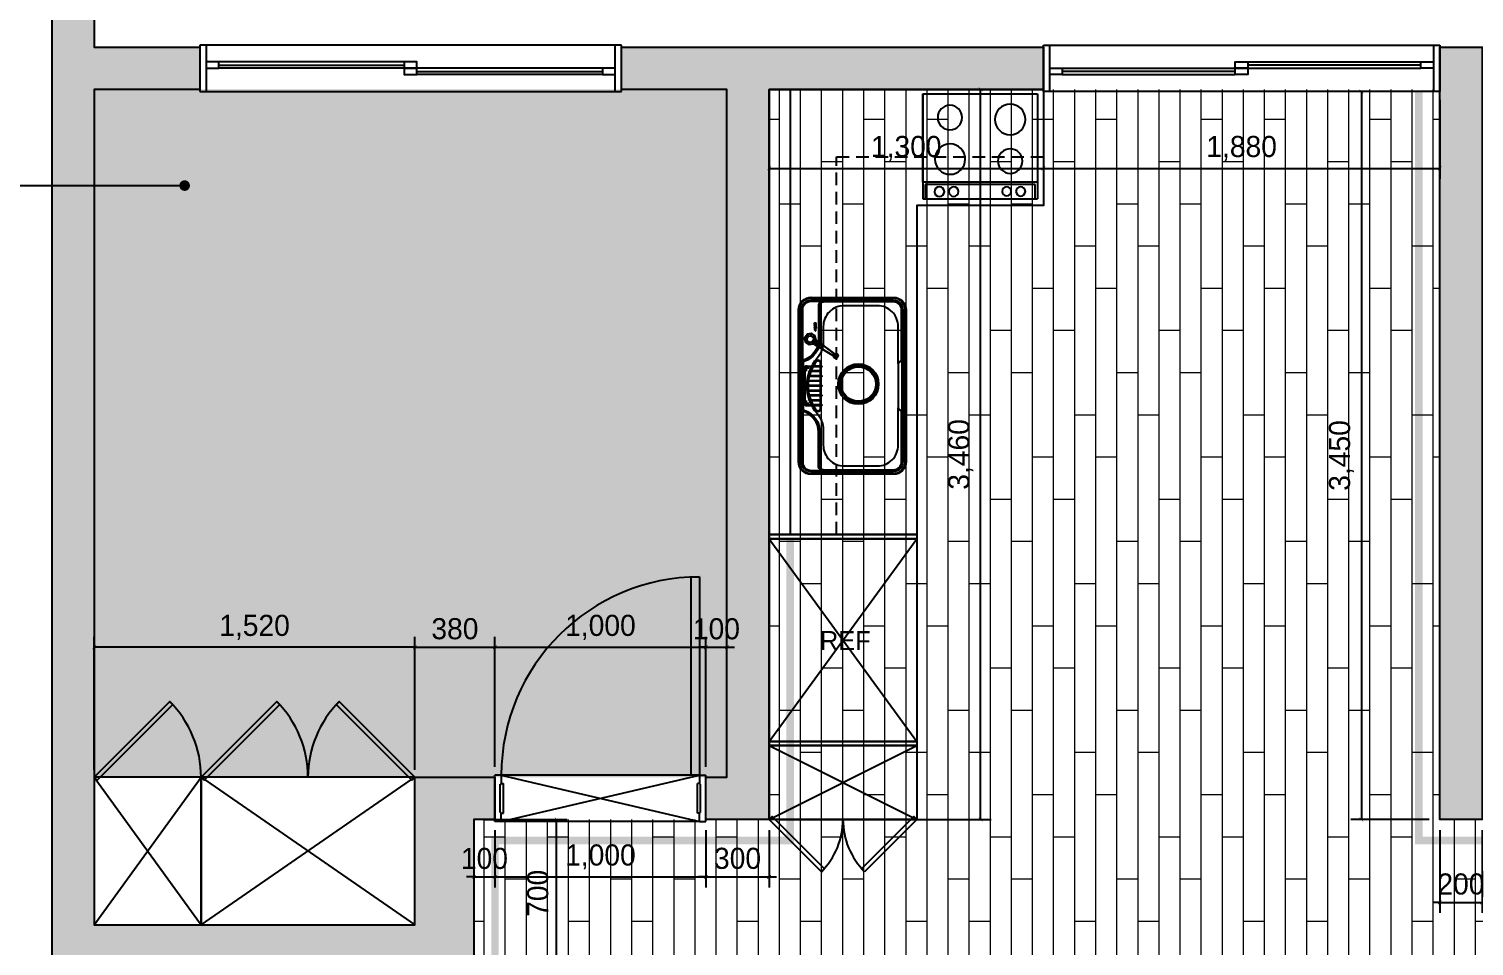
# Model space of a CAD drawing. Header units: millimetres. Extents: x 0 to 400063, y 963 to 238763.
# Drawn here: x 48783 to 55635, y 155863 to 160209 of the extents above; entities that cross this region are included whole.
import ezdxf

# ---------------------------------------------------------------- set-up
doc = ezdxf.new("R2010")
doc.units = ezdxf.units.MM
doc.header["$LTSCALE"] = 40
doc.header["$PDMODE"] = 34
doc.linetypes.add('HID', pattern=[2.3, 1.5, -0.8])
doc.layers.get('Defpoints').update_dxf_attribs({"color": 249})
doc.layers.add('.', color=7, linetype='Continuous', lineweight=13)
for name, color, linetype in [('07 dim wal', 5, 'Continuous'), ('2sec', 2, 'Continuous'), ('3TI-CE-LIGHT', 6, 'Continuous'), ('4LEA', 4, 'Continuous'), ('DOOR', 4, 'Continuous'), ('DOOR-FRAME', 4, 'Continuous'), ('I-Epat', 8, 'Continuous'), ('SOL253', 253, 'Continuous'), ('도면층4', 4, 'Continuous'), ('도면층5', 5, 'Continuous'), ('도면층8', 253, 'Continuous')]:
    doc.layers.add(name, color=color, linetype=linetype)
doc.styles.add('마감재', font='stylu.ttf')
doc.styles.add('휴먼엑스포', font='stylu.ttf')
doc.dimstyles.new('Copy of DIM-60', dxfattribs={"dimscale": 50, "dimtxt": 2, "dimasz": 0.7, "dimexe": 1, "dimexo": 1, "dimgap": 0.7, "dimtad": 1, "dimdec": 0, "dimzin": 1, "dimdsep": 46, "dimlunit": 6, "dimtxsty": '마감재', "dimblk": 'ARCHTICK', "dimcen": -0.09, "dimclrd": 256, "dimclre": 256, "dimclrt": 3, "dimadec": 0, "dimazin": 0, "dimtfac": 1, "dimtdec": 0, "dimtix": 1, "dimtmove": 2, "dimatfit": 0, "dimldrblk": 'ARCHTICK', "dimfxl": 0, "dimtolj": 1, "dimtzin": 0, "dimarcsym": 0})

# ---------------------------------------------------------------- blocks, each defined once
blk = doc.blocks.new('ki-ga-025-D-P')
for p, q in [((0, 610.9), (0, 0)), ((0, 610.9), (0, 610.9)), ((0, 610.9), (0, 610.9)), ((0, 610.9), (560, 610.9)), ((0, 610.9), (0, 610.9)), ((0, 610.9), (0, 610.9)), ((0, 610.9), (470.9, 610.9)), ((470.9, 610.9), (0, 610.9)), ((0, 610.9), (470.9, 610.9)), ((470.9, 0), (470.9, 610.9)), ((470.9, 610.9), (470.9, 610.9)), ((470.9, 610.9), (470.9, 610.9)), ((483.6, 12.7), (483.6, 598.2)), ((483.6, 598.2), (483.6, 598.2)), ((483.6, 598.2), (560, 598.2)), ((483.6, 598.2), (483.6, 598.2)), ((560, 610.9), (560, 0)), ((0, 0), (0, 0)), ((0, 0), (0, 0)), ((0, 0), (560, 0)), ((0, 0), (0, 0)), ((0, 0), (0, 0)), ((560, 12.7), (483.6, 12.7))]:
    blk.add_line(p, q)
for centre, radius in [((348.4, 465.2), 80.8), ((521.7, 521.8), 26.1), ((127.1, 465.9), 65.3), ((521.1, 445.6), 25.6), ((137.4, 145), 81.5), ((358.8, 145.1), 65.3), ((519.9, 164.3), 24.2), ((520.4, 89.3), 25)]:
    blk.add_circle(centre, radius)
blk = doc.blocks.new('_ARCHTICK')
at = {"color": 0, "linetype": 'ByBlock', "const_width": 0.075}
blk.add_lwpolyline([(-0.25, -0.25), (0.25, 0.25)], dxfattribs=at)
blk = doc.blocks.new('*D363')
at = {"layer": '07 dim wal', "lineweight": -2}
for p, q in [((49092.5, 156698.4), (49092.5, 157328.7)), ((50612.5, 156698.4), (50612.5, 157328.7)), ((50612.5, 157278.7), (49092.5, 157278.7))]:
    blk.add_line(p, q, dxfattribs=at)
at = {"layer": 'Defpoints', "color": 0}
for p in [(49092.5, 157278.7), (49092.5, 156648.4), (50612.5, 156648.4)]:
    blk.add_point(p, dxfattribs=at)
at = {"layer": '07 dim wal', "lineweight": -2, "xscale": 35, "yscale": 35, "zscale": 35, "rotation": 180}
blk.add_blockref('_ARCHTICK', (49092.5, 157278.7), dxfattribs=at)
at = {"layer": '07 dim wal', "lineweight": -2, "xscale": 35, "yscale": 35, "zscale": 35}
blk.add_blockref('_ARCHTICK', (50612.5, 157278.7), dxfattribs=at)
at = {"layer": '07 dim wal', "color": 3, "insert": (49852.5, 157373.1), "char_height": 100, "attachment_point": 5, "style": '마감재'}
blk.add_mtext('\\A1;1,520', dxfattribs=at)
blk = doc.blocks.new('*D364')
at = {"layer": '07 dim wal', "lineweight": -2}
for p, q in [((50612.5, 156712.5), (50612.5, 157328.7)), ((50992.5, 156712.5), (50992.5, 157328.7)), ((50612.5, 157278.7), (50992.5, 157278.7))]:
    blk.add_line(p, q, dxfattribs=at)
at = {"layer": 'Defpoints', "color": 0}
for p in [(50992.5, 157278.7), (50612.5, 156662.5), (50992.5, 156662.5)]:
    blk.add_point(p, dxfattribs=at)
at = {"layer": '07 dim wal', "lineweight": -2, "xscale": 35, "yscale": 35, "zscale": 35, "rotation": 180}
blk.add_blockref('_ARCHTICK', (50612.5, 157278.7), dxfattribs=at)
at = {"layer": '07 dim wal', "lineweight": -2, "xscale": 35, "yscale": 35, "zscale": 35}
blk.add_blockref('_ARCHTICK', (50992.5, 157278.7), dxfattribs=at)
at = {"layer": '07 dim wal', "color": 3, "insert": (50802.5, 157365.9), "char_height": 100, "attachment_point": 5, "style": '마감재'}
blk.add_mtext('\\A1;380', dxfattribs=at)
blk = doc.blocks.new('*D365')
at = {"layer": '07 dim wal', "lineweight": -2}
for p, q in [((50992.5, 156712.5), (50992.5, 157328.7)), ((51992.5, 156712.5), (51992.5, 157328.7)), ((50992.5, 157278.7), (51992.5, 157278.7))]:
    blk.add_line(p, q, dxfattribs=at)
at = {"layer": 'Defpoints', "color": 0}
for p in [(51992.5, 157278.7), (50992.5, 156662.5), (51992.5, 156662.5)]:
    blk.add_point(p, dxfattribs=at)
at = {"layer": '07 dim wal', "lineweight": -2, "xscale": 35, "yscale": 35, "zscale": 35, "rotation": 180}
blk.add_blockref('_ARCHTICK', (50992.5, 157278.7), dxfattribs=at)
at = {"layer": '07 dim wal', "lineweight": -2, "xscale": 35, "yscale": 35, "zscale": 35}
blk.add_blockref('_ARCHTICK', (51992.5, 157278.7), dxfattribs=at)
at = {"layer": '07 dim wal', "color": 3, "insert": (51492.5, 157373.1), "char_height": 100, "attachment_point": 5, "style": '마감재'}
blk.add_mtext('\\A1;1,000', dxfattribs=at)
blk = doc.blocks.new('*D366')
at = {"layer": '07 dim wal', "lineweight": -2}
for p, q in [((51992.5, 156712.5), (51992.5, 157328.7)), ((52092.5, 156712.5), (52092.5, 157328.7)), ((51992.5, 157278.7), (51957.5, 157278.7)), ((51992.5, 157278.7), (52092.5, 157278.7)), ((52092.5, 157278.7), (52127.5, 157278.7))]:
    blk.add_line(p, q, dxfattribs=at)
at = {"layer": 'Defpoints', "color": 0}
for p in [(52092.5, 157278.7), (51992.5, 156662.5), (52092.5, 156662.5)]:
    blk.add_point(p, dxfattribs=at)
at = {"layer": '07 dim wal', "lineweight": -2, "xscale": 35, "yscale": 35, "zscale": 35}
blk.add_blockref('_ARCHTICK', (51992.5, 157278.7), dxfattribs=at)
at = {"layer": '07 dim wal', "lineweight": -2, "xscale": 35, "yscale": 35, "zscale": 35, "rotation": 180}
blk.add_blockref('_ARCHTICK', (52092.5, 157278.7), dxfattribs=at)
at = {"layer": '07 dim wal', "color": 3, "insert": (52042.5, 157365.5), "char_height": 100, "attachment_point": 5, "style": '마감재'}
blk.add_mtext('\\A1;100', dxfattribs=at)
blk = doc.blocks.new('*D379')
at = {"layer": '07 dim wal', "lineweight": -2}
for p, q in [((50942.5, 156462.5), (51334.6, 156462.5)), ((51284.6, 155762.5), (51284.6, 156462.5)), ((50942.5, 155762.5), (51334.6, 155762.5))]:
    blk.add_line(p, q, dxfattribs=at)
at = {"layer": 'Defpoints', "color": 0}
for p in [(50892.5, 156462.5), (51284.6, 156462.5), (50892.5, 155762.5)]:
    blk.add_point(p, dxfattribs=at)
at = {"layer": '07 dim wal', "lineweight": -2, "xscale": 35, "yscale": 35, "zscale": 35}
for p, rotation in [((51284.6, 156462.5), 90), ((51284.6, 155762.5), 270)]:
    blk.add_blockref('_ARCHTICK', p, dxfattribs=dict(at, rotation=rotation))
at = {"layer": '07 dim wal', "color": 3, "insert": (51195.7, 156112.5), "char_height": 100, "attachment_point": 5, "rotation": 90, "style": '마감재'}
blk.add_mtext('\\A1;700', dxfattribs=at)
blk = doc.blocks.new('*D380')
at = {"layer": '07 dim wal', "lineweight": -2}
for p, q in [((50892.5, 156412.5), (50892.5, 156140.5)), ((50992.5, 156412.5), (50992.5, 156140.5)), ((50892.5, 156190.5), (50857.5, 156190.5)), ((50892.5, 156190.5), (50992.5, 156190.5)), ((50992.5, 156190.5), (51027.5, 156190.5))]:
    blk.add_line(p, q, dxfattribs=at)
at = {"layer": 'Defpoints', "color": 0}
for p in [(50892.5, 156462.5), (50992.5, 156462.5), (50992.5, 156190.5)]:
    blk.add_point(p, dxfattribs=at)
at = {"layer": '07 dim wal', "lineweight": -2, "xscale": 35, "yscale": 35, "zscale": 35}
blk.add_blockref('_ARCHTICK', (50892.5, 156190.5), dxfattribs=at)
at = {"layer": '07 dim wal', "lineweight": -2, "xscale": 35, "yscale": 35, "zscale": 35, "rotation": 180}
blk.add_blockref('_ARCHTICK', (50992.5, 156190.5), dxfattribs=at)
at = {"layer": '07 dim wal', "color": 3, "insert": (50942.5, 156277.3), "char_height": 100, "attachment_point": 5, "style": '마감재'}
blk.add_mtext('\\A1;100', dxfattribs=at)
blk = doc.blocks.new('*D381')
at = {"layer": '07 dim wal', "lineweight": -2}
for p, q in [((50992.5, 156412.5), (50992.5, 156140.5)), ((51992.5, 156412.5), (51992.5, 156140.5)), ((50992.5, 156190.5), (51992.5, 156190.5))]:
    blk.add_line(p, q, dxfattribs=at)
at = {"layer": 'Defpoints', "color": 0}
for p in [(50992.5, 156462.5), (51992.5, 156462.5), (51992.5, 156190.5)]:
    blk.add_point(p, dxfattribs=at)
at = {"layer": '07 dim wal', "lineweight": -2, "xscale": 35, "yscale": 35, "zscale": 35, "rotation": 180}
blk.add_blockref('_ARCHTICK', (50992.5, 156190.5), dxfattribs=at)
at = {"layer": '07 dim wal', "lineweight": -2, "xscale": 35, "yscale": 35, "zscale": 35}
blk.add_blockref('_ARCHTICK', (51992.5, 156190.5), dxfattribs=at)
at = {"layer": '07 dim wal', "color": 3, "insert": (51492.5, 156284.9), "char_height": 100, "attachment_point": 5, "style": '마감재'}
blk.add_mtext('\\A1;1,000', dxfattribs=at)
blk = doc.blocks.new('*D382')
at = {"layer": '07 dim wal', "lineweight": -2}
for p, q in [((51992.5, 156412.5), (51992.5, 156140.5)), ((52292.5, 156412.5), (52292.5, 156140.5)), ((51992.5, 156190.5), (51957.5, 156190.5)), ((51992.5, 156190.5), (52292.5, 156190.5)), ((52292.5, 156190.5), (52327.5, 156190.5))]:
    blk.add_line(p, q, dxfattribs=at)
at = {"layer": 'Defpoints', "color": 0}
for p in [(51992.5, 156462.5), (52292.5, 156462.5), (52292.5, 156190.5)]:
    blk.add_point(p, dxfattribs=at)
at = {"layer": '07 dim wal', "lineweight": -2, "xscale": 35, "yscale": 35, "zscale": 35}
blk.add_blockref('_ARCHTICK', (51992.5, 156190.5), dxfattribs=at)
at = {"layer": '07 dim wal', "lineweight": -2, "xscale": 35, "yscale": 35, "zscale": 35, "rotation": 180}
blk.add_blockref('_ARCHTICK', (52292.5, 156190.5), dxfattribs=at)
at = {"layer": '07 dim wal', "color": 3, "insert": (52142.5, 156277.7), "char_height": 100, "attachment_point": 5, "style": '마감재'}
blk.add_mtext('\\A1;300', dxfattribs=at)
blk = doc.blocks.new('*D383')
at = {"layer": '07 dim wal', "lineweight": -2}
for p, q in [((52342.5, 159922.5), (53345.2, 159922.5)), ((53295.2, 156462.5), (53295.2, 159922.5)), ((52342.5, 156462.5), (53345.2, 156462.5))]:
    blk.add_line(p, q, dxfattribs=at)
at = {"layer": 'Defpoints', "color": 0}
for p in [(52292.5, 159922.5), (53295.2, 159922.5), (52292.5, 156462.5)]:
    blk.add_point(p, dxfattribs=at)
at = {"layer": '07 dim wal', "lineweight": -2, "xscale": 35, "yscale": 35, "zscale": 35}
for p, rotation in [((53295.2, 159922.5), 90), ((53295.2, 156462.5), 270)]:
    blk.add_blockref('_ARCHTICK', p, dxfattribs=dict(at, rotation=rotation))
at = {"layer": '07 dim wal', "color": 3, "insert": (53200.8, 158192.5), "char_height": 100, "attachment_point": 5, "rotation": 90, "style": '마감재'}
blk.add_mtext('\\A1;3,460', dxfattribs=at)
blk = doc.blocks.new('*D384')
at = {"layer": '07 dim wal', "lineweight": -2}
for p, q in [((52292.5, 159872.5), (52292.5, 159498.1)), ((53592.5, 159872.5), (53592.5, 159498.1)), ((52292.5, 159548.1), (53592.5, 159548.1))]:
    blk.add_line(p, q, dxfattribs=at)
at = {"layer": 'Defpoints', "color": 0}
for p in [(52292.5, 159922.5), (53592.5, 159922.5), (53592.5, 159548.1)]:
    blk.add_point(p, dxfattribs=at)
at = {"layer": '07 dim wal', "lineweight": -2, "xscale": 35, "yscale": 35, "zscale": 35, "rotation": 180}
blk.add_blockref('_ARCHTICK', (52292.5, 159548.1), dxfattribs=at)
at = {"layer": '07 dim wal', "lineweight": -2, "xscale": 35, "yscale": 35, "zscale": 35}
blk.add_blockref('_ARCHTICK', (53592.5, 159548.1), dxfattribs=at)
at = {"layer": '07 dim wal', "color": 3, "insert": (52942.5, 159642.5), "char_height": 100, "attachment_point": 5, "style": '마감재'}
blk.add_mtext('\\A1;1,300', dxfattribs=at)
blk = doc.blocks.new('*D385')
at = {"layer": '07 dim wal', "lineweight": -2}
for p, q in [((53592.5, 159872.5), (53592.5, 159498.1)), ((55472.5, 159872.5), (55472.5, 159498.1)), ((53592.5, 159548.1), (55472.5, 159548.1))]:
    blk.add_line(p, q, dxfattribs=at)
at = {"layer": 'Defpoints', "color": 0}
for p in [(53592.5, 159922.5), (55472.5, 159922.5), (55472.5, 159548.1)]:
    blk.add_point(p, dxfattribs=at)
at = {"layer": '07 dim wal', "lineweight": -2, "xscale": 35, "yscale": 35, "zscale": 35, "rotation": 180}
blk.add_blockref('_ARCHTICK', (53592.5, 159548.1), dxfattribs=at)
at = {"layer": '07 dim wal', "lineweight": -2, "xscale": 35, "yscale": 35, "zscale": 35}
blk.add_blockref('_ARCHTICK', (55472.5, 159548.1), dxfattribs=at)
at = {"layer": '07 dim wal', "color": 3, "insert": (54532.5, 159642.5), "char_height": 100, "attachment_point": 5, "style": '마감재'}
blk.add_mtext('\\A1;1,880', dxfattribs=at)
blk = doc.blocks.new('*D386')
at = {"layer": '07 dim wal', "lineweight": -2}
for p, q in [((55422.5, 159912.5), (55050.5, 159912.5)), ((55100.5, 159912.5), (55100.5, 156462.5)), ((55422.5, 156462.5), (55050.5, 156462.5))]:
    blk.add_line(p, q, dxfattribs=at)
at = {"layer": 'Defpoints', "color": 0}
for p in [(55472.5, 159912.5), (55100.5, 156462.5), (55472.5, 156462.5)]:
    blk.add_point(p, dxfattribs=at)
at = {"layer": '07 dim wal', "lineweight": -2, "xscale": 35, "yscale": 35, "zscale": 35}
for p, rotation in [((55100.5, 159912.5), 90), ((55100.5, 156462.5), 270)]:
    blk.add_blockref('_ARCHTICK', p, dxfattribs=dict(at, rotation=rotation))
at = {"layer": '07 dim wal', "color": 3, "insert": (55006.1, 158187.5), "char_height": 100, "attachment_point": 5, "rotation": 90, "style": '마감재'}
blk.add_mtext('\\A1;3,450', dxfattribs=at)
blk = doc.blocks.new('*D387')
at = {"layer": '07 dim wal', "lineweight": -2}
for p, q in [((55472.5, 156412.5), (55472.5, 156019.4)), ((55672.5, 156412.5), (55672.5, 156019.4)), ((55472.5, 156069.4), (55437.5, 156069.4)), ((55472.5, 156069.4), (55672.5, 156069.4)), ((55672.5, 156069.4), (55707.5, 156069.4))]:
    blk.add_line(p, q, dxfattribs=at)
at = {"layer": 'Defpoints', "color": 0}
for p in [(55472.5, 156462.5), (55672.5, 156462.5), (55672.5, 156069.4)]:
    blk.add_point(p, dxfattribs=at)
at = {"layer": '07 dim wal', "lineweight": -2, "xscale": 35, "yscale": 35, "zscale": 35}
blk.add_blockref('_ARCHTICK', (55472.5, 156069.4), dxfattribs=at)
at = {"layer": '07 dim wal', "lineweight": -2, "xscale": 35, "yscale": 35, "zscale": 35, "rotation": 180}
blk.add_blockref('_ARCHTICK', (55672.5, 156069.4), dxfattribs=at)
at = {"layer": '07 dim wal', "color": 3, "insert": (55572.5, 156156.1), "char_height": 100, "attachment_point": 5, "style": '마감재'}
blk.add_mtext('\\A1;200', dxfattribs=at)

msp = doc.modelspace()

# ---------------------------------------------------------------- hatches: boundary and pattern name
at = {"layer": '.'}
h = msp.add_hatch(color=251, dxfattribs=at)
h.dxf.hatch_style = 1
h.paths.add_polyline_path([(49092.5, 159922.5), (49592.5, 159922.5), (49592.5, 160122.5), (49092.5, 160122.5), (49092.5, 161322.5), (59252.5, 161322.5), (59252.5, 160122.5), (58352.5, 160122.5), (58352.5, 159922.5), (59252.5, 159922.5), (59252.5, 156662.5), (58412.5, 156662.5), (58412.5, 156462.5), (59107.5, 156462.5), (59107.5, 155017.5), (57622.5, 155017.5), (57622.5, 156662.5), (56672.5, 156662.5), (56672.5, 156462.5), (57422.5, 156462.5), (57422.5, 154752.5), (57212.5, 154752.5), (57212.5, 154552.5), (59192.5, 154552.5), (59192.5, 151752.5), (59192.5, 151552.5), (59192.5, 150572.5), (56212.5, 150572.5), (56212.5, 151552.5), (56212.5, 151752.5), (56212.5, 154752.5), (56012.5, 154752.5), (56012.5, 151692.5), (55612.5, 151692.5), (55612.5, 151492.5), (56012.5, 151492.5), (56012.5, 150572.5), (49892.5, 150572.5), (49892.5, 151492.5), (52502.5, 151492.5), (52502.5, 154752.5), (52302.5, 154752.5), (52302.5, 151692.5), (49892.5, 151692.5), (49892.5, 152602.5), (49692.5, 152602.5), (49692.5, 151492.5), (49692.5, 150372.5), (56212.5, 150372.5), (59452.5, 150372.5), (59452.5, 151552.5), (59452.5, 161522.5), (48892.5, 161522.5), (48892.5, 153602.5), (50892.5, 153602.5), (50892.5, 154952.5), (50692.5, 154952.5), (50692.5, 153802.5), (49832.5, 153802.5), (49832.5, 154292.5), (49172.5, 154292.5), (49172.5, 155762.5), (50892.5, 155762.5), (50892.5, 156462.5), (50992.5, 156462.5), (50992.5, 156662.5), (50612.5, 156662.5), (50612.5, 155962.5), (49092.5, 155962.5)])
h.paths.add_polyline_path([(49172.5, 154092.5), (49632.5, 154092.5), (49632.5, 153802.5), (49172.5, 153802.5)], flags=16)
h.paths.add_polyline_path([(52292.5, 159922.5), (53592.5, 159922.5), (53592.5, 160122.5), (51592.5, 160122.5), (51592.5, 159922.5), (52092.5, 159922.5), (52092.5, 156662.5), (51992.5, 156662.5), (51992.5, 156462.5), (52292.5, 156462.5)], flags=17)
h.paths.add_polyline_path([(55672.5, 159922.5), (55672.5, 160122.5), (55472.5, 160122.5), (55472.5, 159922.5), (55472.5, 156462.5), (55672.5, 156462.5)], flags=17)
h = msp.add_hatch(dxfattribs=at)
h.set_pattern_fill('WOOD_2', color=251, scale=100, angle=90, pattern_type=2)
h.set_pattern_definition([(198.4349, (-37138.848, 14605.064), (-200.0000435, -99.9998403), [37.9473, -278.2804]), (229.3987, (-37174.848, 14593.064), (-500.0000421, -599.9999018), [18.4391, -903.5154]), (226.8476, (-37186.848, 14679.0643), (-1400.00028339, -1499.99975375), [43.8634, -2149.3078]), (199.9831, (-37216.848, 14647.064), (-800.0000659, -299.9999454), [23.4094, -1147.0606]), (180, (-37138.85, 14639.06), (-100, -100), [20, -80]), (208.4429, (-37158.848, 14639.0643), (1300.00037659, 699.99938389), [54.5894, -2674.8794]), (174.2894, (-37206.848, 14613.064), (899.99994235, -100.00013147), [20.0998, -984.8878]), (219.8056, (-37226.848, 14615.064), (499.9998061, 400.0002433), [15.6205, -765.4045])])
h.paths.add_polyline_path([(52092.5, 159922.5), (49092.5, 159922.5), (49092.5, 156662.5), (50612.5, 156662.5), (52092.5, 156662.5)])
h.paths.add_polyline_path([(59252.5, 159922.5), (55672.5, 159922.5), (55672.5, 156662.5), (59252.5, 156662.5)])
h.paths.add_polyline_path([(59192.5, 154552.5), (56212.5, 154552.5), (56212.5, 151692.5), (59192.5, 151692.5)])
h.paths.add_polyline_path([(59192.5, 151492.5), (56212.5, 151492.5), (56212.5, 150572.5), (59192.5, 150572.5)])
h = msp.add_hatch(dxfattribs=at)
h.set_pattern_fill('WOODS_BOARD_WIDE', color=251, scale=50, angle=90, pattern_type=2)
h.set_pattern_definition([(90, (-37158.85, 14579.06), (-100, 6e-15), []), (180, (-37158.85, 14579.06), (-200, -200), [100, -700]), (180, (-37258.85, 14979.06), (-200, -200), [100, -700])])
h.paths.add_polyline_path([(57422.5, 156462.5), (55472.5, 156462.5), (55472.5, 159922.5), (52292.5, 159922.5), (52292.5, 156462.5), (50892.5, 156462.5), (50892.5, 154752.5), (52502.5, 154752.5), (52502.5, 151692.5), (56012.5, 151692.5), (56012.5, 154752.5), (57422.5, 154752.5)])

# ---------------------------------------------------------------- linework, layer by layer
at = {"layer": '2sec'}
msp.add_lwpolyline([(59252.5, 161322.5), (49092.5, 161322.5), (49092.5, 160122.5), (49592.5, 160122.5), (49592.5, 159922.5), (49092.5, 159922.5), (49092.5, 155962.5), (50612.5, 155962.5), (50612.5, 156662.5), (50992.5, 156662.5), (50992.5, 156462.5), (50892.5, 156462.5), (50892.5, 155762.5), (49172.5, 155762.5), (49172.5, 154292.5), (49832.5, 154292.5), (49832.5, 153802.5), (50692.5, 153802.5), (50692.5, 154952.5), (50892.5, 154952.5), (50892.5, 153602.5), (48892.5, 153602.5), (48892.5, 161522.5), (59452.5, 161522.5)], dxfattribs=at)
for points in [[(53592.5, 159922.5), (52292.5, 159922.5), (52292.5, 156462.5), (51992.5, 156462.5), (51992.5, 156662.5), (52092.5, 156662.5), (52092.5, 159922.5), (51592.5, 159922.5), (51592.5, 160122.5), (53592.5, 160122.5)], [(55672.5, 159922.5), (55672.5, 156462.5), (55472.5, 156462.5), (55472.5, 159922.5), (55472.5, 160122.5), (55672.5, 160122.5)]]:
    msp.add_lwpolyline(points, close=True, dxfattribs=at)
at = {"layer": '2sec', "color": 251, "linetype": 'HID'}
msp.add_lwpolyline([(52612.5, 157812.5), (52612.5, 159602.5), (53592.5, 159602.5)], dxfattribs=at)
at = {"layer": '3TI-CE-LIGHT'}
msp.add_line((52392.5, 159922.5), (52392.5, 157812.5), dxfattribs=at)
for points in [[(53592.5, 159922.5), (53592.5, 159372.5), (52992.5, 159372.5), (52992.5, 157812.5), (52292.5, 157812.5), (52292.5, 159922.5)], [(52992.5, 157792.5), (52292.5, 157792.5), (52292.5, 157812.5), (52992.5, 157812.5)], [(52292.5, 157792.5), (52992.5, 157792.5), (52992.5, 156832.5), (52292.5, 156832.5)], [(49092.5, 156662.5), (49106.7, 156648.4), (49464.9, 157006.6), (49450.8, 157020.8)], [(49599.2, 156662.5), (49613.3, 156648.4), (49971.6, 157006.6), (49957.5, 157020.8)], [(50612.5, 156662.5), (50598.4, 156648.4), (50240.1, 157006.6), (50254.3, 157020.8)], [(52992.5, 156812.5), (52292.5, 156812.5), (52292.5, 156832.5), (52992.5, 156832.5)], [(52992.5, 156462.5), (52292.5, 156462.5), (52292.5, 156812.5), (52992.5, 156812.5)], [(49092.5, 155962.5), (49599.2, 155962.5), (49599.2, 156662.5), (49092.5, 156662.5)], [(49599.2, 155962.5), (50612.5, 155962.5), (50612.5, 156662.5), (49599.2, 156662.5)], [(52540, 156215), (52554.2, 156229.2), (52306.7, 156476.6), (52292.5, 156462.5)], [(52745, 156215), (52730.9, 156229.2), (52978.4, 156476.6), (52992.5, 156462.5)]]:
    msp.add_lwpolyline(points, close=True, dxfattribs=at)
at = {"layer": '3TI-CE-LIGHT', "color": 1, "linetype": 'HID', "const_width": 36}
for points in [[(55612.5, 151792.5), (55912.5, 151792.5), (55912.5, 154852.5), (57322.5, 154852.5), (57322.5, 156362.5), (55372.5, 156362.5), (55372.5, 159912.5)], [(52392.5, 157792.5), (52392.5, 156362.5), (50992.5, 156362.5), (50992.5, 154852.5), (52602.5, 154852.5), (52602.5, 151702.5)]]:
    msp.add_lwpolyline(points, dxfattribs=at)
msp.add_lwpolyline([(49192.5, 159822.5), (51992.5, 159822.5), (51992.5, 156762.5), (49192.5, 156762.5)], close=True, dxfattribs=at)
at = {"layer": '4LEA', "color": 1}
for p, q in [((51022.5, 156452.5), (51962.5, 156672.5)), ((51022.5, 156672.5), (51962.5, 156452.5))]:
    msp.add_line(p, q, dxfattribs=at)
at = {"layer": '4LEA', "color": 0}
for p, q in [((51962.5, 156672.5), (51022.5, 156672.5)), ((51962.5, 156452.5), (51022.5, 156452.5))]:
    msp.add_line(p, q, dxfattribs=at)
at = {"layer": 'DOOR', "color": 5}
msp.add_arc((51962.5, 156672.5), 940, 90, 180, dxfattribs=at)
at = {"layer": 'DOOR-FRAME', "linetype": 'Continuous'}
for p, q in [((51022.5, 156672.5), (50992.5, 156672.5)), ((50992.5, 156452.5), (50992.5, 156672.5)), ((51022.5, 156672.5), (51022.5, 156629.5)), ((51962.5, 156672.5), (51992.5, 156672.5)), ((51962.5, 156672.5), (51962.5, 156629.5)), ((51992.5, 156452.5), (51992.5, 156672.5)), ((51017.5, 156629.5), (51022.5, 156629.5)), ((51017.5, 156495.5), (51017.5, 156629.5)), ((51022.5, 156632.5), (51032.5, 156632.5)), ((51032.5, 156492.5), (51032.5, 156632.5)), ((51952.5, 156492.5), (51952.5, 156632.5)), ((51962.5, 156632.5), (51952.5, 156632.5)), ((51967.5, 156629.5), (51962.5, 156629.5)), ((51967.5, 156495.5), (51967.5, 156629.5)), ((51022.5, 156452.5), (50992.5, 156452.5)), ((51017.5, 156495.5), (51022.5, 156495.5)), ((51022.5, 156452.5), (51022.5, 156495.5)), ((51022.5, 156492.5), (51032.5, 156492.5)), ((51962.5, 156492.5), (51952.5, 156492.5)), ((51967.5, 156495.5), (51962.5, 156495.5)), ((51962.5, 156452.5), (51962.5, 156495.5)), ((51962.5, 156452.5), (51992.5, 156452.5))]:
    msp.add_line(p, q, dxfattribs=at)
msp.add_lwpolyline([(51962.5, 157612.5), (51962.5, 156672.5), (51922.5, 156672.5), (51922.5, 157612.5)], close=True, dxfattribs=at)
at = {"layer": 'I-Epat', "color": 1, "linetype": 'ByBlock', "ltscale": 2}
for centre, radius, start, end in [((49092.5, 156662.5), 506.7, 360, 45), ((49599.2, 156662.5), 506.7, 0, 45), ((50612.5, 156662.5), 506.7, 135, 180), ((52292.5, 156462.5), 350, 315, 0), ((52992.5, 156462.5), 350, 180, 225)]:
    msp.add_arc(centre, radius, start, end, dxfattribs=at)
at = {"layer": 'SOL253'}
msp.add_line((46792.1, 159466.5), (49521, 159466.5), dxfattribs=at)
at = {"layer": 'SOL253', "const_width": 25}
msp.add_lwpolyline([(49521, 159454, -1), (49521, 159479, -1)], format="xyb", close=True, dxfattribs=at)
at = {"layer": '도면층4'}
for p, q in [((51592.5, 160132.5), (49592.5, 160132.5)), ((49592.5, 160132.5), (49592.5, 159912.5)), ((49622.5, 160132.5), (49622.5, 159912.5)), ((51562.5, 159912.5), (51562.5, 160132.5)), ((51592.5, 159912.5), (51592.5, 160132.5)), ((53592.5, 159912.5), (53592.5, 160132.5)), ((53592.5, 160132.5), (55472.5, 160132.5)), ((53622.5, 159912.5), (53622.5, 160132.5)), ((55442.5, 160132.5), (55442.5, 159912.5)), ((55472.5, 160132.5), (55472.5, 159912.5)), ((49682.5, 160037.5), (50562.5, 160037.5)), ((50622.5, 160007.5), (51502.5, 160007.5)), ((54502.5, 160007.5), (53682.5, 160007.5)), ((55382.5, 160037.5), (54562.5, 160037.5)), ((49592.5, 159912.5), (51592.5, 159912.5)), ((55472.5, 159912.5), (53592.5, 159912.5))]:
    msp.add_line(p, q, dxfattribs=at)
for points in [[(49622.5, 160052.5), (49622.5, 160022.5), (49682.5, 160022.5), (49682.5, 160052.5)], [(50562.5, 160052.5), (50562.5, 160022.5), (50622.5, 160022.5), (50622.5, 160052.5)], [(50562.5, 160022.5), (50562.5, 159992.5), (50622.5, 159992.5), (50622.5, 160022.5)], [(51502.5, 160022.5), (51502.5, 159992.5), (51562.5, 159992.5), (51562.5, 160022.5)], [(53682.5, 160022.5), (53682.5, 159992.5), (53622.5, 159992.5), (53622.5, 160022.5)], [(54562.5, 160052.5), (54562.5, 160022.5), (54502.5, 160022.5), (54502.5, 160052.5)], [(54562.5, 160022.5), (54562.5, 159992.5), (54502.5, 159992.5), (54502.5, 160022.5)], [(55442.5, 160052.5), (55442.5, 160022.5), (55382.5, 160022.5), (55382.5, 160052.5)]]:
    msp.add_lwpolyline(points, close=True, dxfattribs=at)
at = {"layer": '도면층5'}
for p, q in [((50562.5, 160052.5), (49682.5, 160052.5)), ((50562.5, 160022.5), (49682.5, 160022.5)), ((51502.5, 160022.5), (50622.5, 160022.5)), ((53682.5, 160022.5), (54502.5, 160022.5)), ((54562.5, 160052.5), (55382.5, 160052.5)), ((54562.5, 160022.5), (55382.5, 160022.5)), ((51502.5, 159992.5), (50622.5, 159992.5)), ((53682.5, 159992.5), (54502.5, 159992.5))]:
    msp.add_line(p, q, dxfattribs=at)
at = {"layer": '도면층8'}
for p, q in [((52503.1, 158736.2, 10), (52536.5, 158714.1, 30)), ((52923.3, 158640), (52923.4, 158640)), ((52481.6, 158601.5), (52453.6, 158601.5)), ((52467.6, 158615.5), (52467.6, 158587.5)), ((52480, 158565), (52478, 158565)), ((52479.3, 158562), (52478, 158562)), ((52536.1, 158562), (52482.4, 158562)), ((52536.1, 158565), (52483.1, 158565)), ((52536.1, 158585), (52489.5, 158585)), ((52536.1, 158588), (52490.6, 158588)), ((52536.1, 158607.5), (52499.7, 158607.5)), ((52536.1, 158611.5), (52501.9, 158611.5)), ((52541.1, 158611.5), (52539.1, 158611.5)), ((52541.1, 158607.5), (52539.1, 158607.5)), ((52540.6, 158565), (52539.1, 158565)), ((52540.6, 158562), (52539.1, 158562)), ((52474.1, 158519), (52472.5, 158519)), ((52474.1, 158516), (52472.5, 158516)), ((52536.1, 158519), (52477.1, 158519)), ((52536.1, 158516), (52477.1, 158516)), ((52536.1, 158539), (52478.3, 158539)), ((52536.1, 158496), (52478.3, 158496)), ((52536.1, 158542), (52478.7, 158542)), ((52536.1, 158493), (52478.7, 158493)), ((52540.6, 158519), (52539.1, 158519)), ((52540.6, 158516), (52539.1, 158516)), ((52481.6, 158433.5), (52453.6, 158433.5)), ((52467.6, 158447.5), (52467.6, 158419.5)), ((52479.3, 158473), (52478.1, 158473)), ((52480, 158470), (52478.1, 158470)), ((52536.1, 158473), (52482.4, 158473)), ((52536.1, 158470), (52483.1, 158470)), ((52536.1, 158450), (52489.5, 158450)), ((52536.1, 158447), (52490.6, 158447)), ((52536.1, 158427.5), (52499.7, 158427.5)), ((52540.6, 158473), (52539.1, 158473)), ((52540.6, 158470), (52539.1, 158470)), ((52541.1, 158427.5), (52539.1, 158427.5)), ((52536.1, 158423.5), (52501.9, 158423.5)), ((52541.1, 158423.5), (52539.1, 158423.5)), ((52292.5, 156832.5), (52992.5, 157792.5)), ((52292.5, 157792.5), (52992.5, 156832.5)), ((52292.5, 156462.5), (52992.5, 156812.5)), ((52292.5, 156812.5), (52992.5, 156462.5)), ((49092.5, 155962.5), (49599.2, 156662.5)), ((49092.5, 156662.5), (49599.2, 155962.5)), ((49599.2, 155962.5), (50612.5, 156662.5)), ((49599.2, 156662.5), (50612.5, 155962.5))]:
    msp.add_line(p, q, dxfattribs=at)
for points in [[(52882.4, 158936.7, -0.414214), (52941.6, 158877.6), (52941.6, 158157.4, -0.414214), (52882.4, 158098.3), (52490.8, 158098.3, -0.414214), (52431.6, 158157.4), (52431.6, 158877.6, -0.421557), (52492.3, 158936.7, 0.006252), (52490.8, 158936.7)], [(52435.6, 158877.6), (52435.6, 158157.4, 0.414214), (52490.8, 158102.2), (52882.4, 158102.2, 0.414214), (52937.7, 158157.4), (52937.7, 158877.6, 0.414214), (52882.4, 158932.8), (52490.8, 158932.8, 0.414214)], [(52882.4, 158922.9), (52490.8, 158922.9, 0.414214), (52445.4, 158877.6), (52445.4, 158157.4, 0.414214), (52490.8, 158112.1), (52882.4, 158112.1, 0.414214), (52927.8, 158157.4), (52927.8, 158877.6, 0.414214)], [(52452.3, 158888.4), (52452.3, 158890, -0.325066), (52490.8, 158918), (52546, 158918, 0.414214), (52526.3, 158898.3), (52526.3, 158736.5, -0.328298), (52454.9, 158639.5, -0.505687), (52452.3, 158641.4)], [(52507.5, 158808.6), (52509.8, 158808.6), (52509.8, 158809.7, -7.466061), (52511.6, 158809.7), (52511.6, 158808.6), (52514.5, 158808.6), (52514.5, 158806.8), (52507.5, 158806.8)], [(52510, 158799.7), (52510, 158796), (52511.7, 158796), (52511.7, 158794.2), (52507.5, 158794.2), (52507.5, 158796), (52508.4, 158796), (52508.4, 158797.8), (52511.7, 158797.8), (52511.7, 158800.1, 0.414214), (52509.6, 158802.2), (52507.5, 158802.2), (52507.5, 158800.4), (52509.4, 158800.4, -0.414214)], [(52509.1, 158785, -0.210901), (52509.3, 158785.5), (52511.7, 158787.6), (52511.7, 158790), (52508.3, 158787, 0.214044), (52507.5, 158785.2), (52507.5, 158783.6, 0.214044), (52508.3, 158781.9), (52511.7, 158778.8), (52511.7, 158781.2), (52509.3, 158783.4, -0.210901), (52509.1, 158783.8)], [(52512.4, 158792.6), (52512.4, 158801.8), (52514, 158801.8), (52514, 158793.3), (52515.4, 158793.3), (52515.4, 158791.4), (52513.6, 158791.4, -0.414214)], [(52539.1, 158411.4), (52539.1, 158623.6, 0.72311), (52512, 158632.5, 0.329903), (52512, 158402.5, 0.72311)], [(52536.1, 158623.6, 0.72311), (52514.4, 158630.7, 0.329903), (52514.4, 158404.3, 0.72311), (52536.1, 158411.4)], [(52907.8, 158406.7), (52921, 158398.4, -0.223829), (52923.3, 158394.9), (52923.4, 158394.9), (52923.3, 158640, -0.216191), (52921, 158636.6), (52907.8, 158628.3, 0.258593), (52904.1, 158621.6), (52904.1, 158517.5), (52904.1, 158413.4, 0.258593)], [(52495.1, 158427.5, -1), (52495.1, 158423.5), (52468.1, 158423.5, -0.414214), (52458.1, 158433.5), (52458.1, 158601.5, -0.414214), (52468.1, 158611.5), (52495.1, 158611.5, -1), (52495.1, 158607.5), (52468.1, 158607.5, 0.414214), (52462.1, 158601.5), (52462.1, 158433.5, 0.414214), (52468.1, 158427.5)], [(52454.9, 158395.5, 0.505687), (52452.3, 158393.6), (52452.3, 158145, 0.325066), (52490.9, 158117), (52546, 158117, -0.414214), (52526.3, 158136.7), (52526.3, 158298.5, 0.328298)]]:
    msp.add_lwpolyline(points, format="xyb", close=True, dxfattribs=at)
for points in [[(52904.1, 158624.8, -0.025833), (52904.3, 158625.9, -0.192356), (52906.5, 158628.8), (52918.3, 158636.2, 0.216191), (52919.9, 158638.6), (52919.9, 158877.6, 0.414214), (52882.4, 158915), (52552.9, 158915, 0.414214), (52533.2, 158895.3)], [(52533.2, 158895.3), (52533.2, 158736.5, -0.326276), (52457.7, 158633.1, 0.326276), (52454.3, 158628.4), (52454.3, 158406.6), (52454.3, 158628.4)], [(52904.1, 158621.6), (52904.1, 158798.6, 0.414214), (52805.5, 158897.3), (52647.6, 158897.3, 0.414214), (52549, 158798.6), (52549, 158725.5, -0.183289), (52519.7, 158648.3, 0.379322), (52519.7, 158386.7, -0.183289), (52549, 158309.5), (52549, 158236.4, 0.414214), (52647.6, 158137.7), (52805.5, 158137.7, 0.414214), (52904.1, 158236.4), (52904.1, 158413.4)], [(52454.3, 158406.6, 0.326276), (52457.7, 158401.9, -0.326276), (52533.2, 158298.5), (52533.2, 158139.7, 0.414214), (52552.9, 158120), (52882.4, 158120, 0.414214), (52919.9, 158157.4), (52919.9, 158396.4, 0.216191), (52918.3, 158398.8), (52906.5, 158406.2, -0.192356), (52904.3, 158409.1)]]:
    msp.add_lwpolyline(points, format="xyb", dxfattribs=at)
for points in [[(52514.5, 158803.9), (52507.5, 158803.9), (52507.5, 158805.7), (52514.5, 158805.7)], [(52511.7, 158793.3), (52507.5, 158793.3), (52507.5, 158791.4), (52511.7, 158791.4)], [(52514.2, 158778.8), (52514.2, 158790.1), (52512.6, 158790.1), (52512.6, 158778.8)], [(52472.1, 158761.7), (52492.4, 158765.9), (52509.6, 158754.4), (52513.8, 158734.1), (52502.3, 158716.9), (52482, 158712.7), (52464.8, 158724.2), (52460.6, 158744.5)], [(52478.1, 158752.8), (52490.3, 158755.2), (52500.7, 158748.4), (52503.1, 158736.2), (52496.3, 158725.8), (52484.1, 158723.4), (52473.8, 158730.2), (52471.3, 158742.4)], [(52478.1, 158752.8), (52490.3, 158755.2), (52500.7, 158748.4), (52503.1, 158736.2), (52496.3, 158725.8), (52484.1, 158723.4), (52473.8, 158730.2), (52471.3, 158742.4)]]:
    msp.add_lwpolyline(points, close=True, dxfattribs=at)
for centre, radius in [((52510.7, 158812.9), 1.5), ((52467.6, 158601.5), 4), ((52467.6, 158601.5), 3), ((52478, 158563.5), 1.5), ((52541.1, 158609.5), 2), ((52540.6, 158563.5), 1.5), ((52715.6, 158526.1), 96), ((52715.6, 158526.1), 88), ((52715.6, 158526.1), 82), ((52472.5, 158517.5), 1.5), ((52540.6, 158517.5), 1.5), ((52467.6, 158433.5), 4), ((52467.6, 158433.5), 3), ((52478.1, 158471.5), 1.5), ((52540.6, 158471.5), 1.5), ((52541.1, 158425.5), 2)]:
    msp.add_circle(centre, radius, dxfattribs=at)
for points in [[(52478.1, 158752.8, 0), (52471.3, 158742.4, 0), (52460.6, 158744.5, -70), (52472.1, 158761.7, -70)], [(52464.8, 158724.2, -70), (52473.8, 158730.2, 0), (52471.3, 158742.4, 0), (52460.6, 158744.5, -70)], [(52482, 158712.7, -70), (52484.1, 158723.4, 0), (52473.8, 158730.2, 0), (52464.8, 158724.2, -70)], [(52472.1, 158761.7, -70), (52478.1, 158752.8, 0), (52490.3, 158755.2, 0), (52492.4, 158765.9, -70)], [(52496.3, 158725.8, 0), (52484.1, 158723.4, 0), (52482, 158712.7, -70), (52502.3, 158716.9, -70)], [(52492.4, 158765.9, -70), (52490.3, 158755.2, 0), (52500.7, 158748.4, 0), (52509.6, 158754.4, -70)], [(52529.6, 158703.8, 30), (52536.5, 158714.1, 30), (52503.1, 158736.2, 0), (52496.3, 158725.8, 0)], [(52503.1, 158736.2, 10), (52496.3, 158725.8, 10), (52529.6, 158703.8, 30), (52536.5, 158714.1, 30)], [(52502.3, 158716.9, -70), (52496.3, 158725.8, 0), (52503.1, 158736.2, 0), (52513.8, 158734.1, -70)], [(52522.1, 158728.6, -30), (52503.1, 158736.2, 0), (52496.3, 158725.8, 0), (52510.7, 158711.3, -30)], [(52496.3, 158725.8, 0), (52510.7, 158711.3, -30), (52510.7, 158711.3, -50), (52502.3, 158716.9, -70)], [(52529.6, 158703.8, 30), (52496.3, 158725.8, 10), (52496.3, 158725.8, 0), (52529.6, 158703.8, 30)], [(52500.7, 158748.4, 0), (52503.1, 158736.2, 0), (52513.8, 158734.1, -70), (52509.6, 158754.4, -70)], [(52513.8, 158734.1, -70), (52522.1, 158728.6, -50), (52510.7, 158711.3, -50), (52502.3, 158716.9, -70)], [(52503.1, 158736.2, 10), (52503.1, 158736.2, 10), (52536.5, 158714.1, 30), (52503.1, 158736.2, 0)], [(52522.1, 158728.6, -30), (52503.1, 158736.2, 0), (52513.8, 158734.1, -70), (52522.1, 158728.6, -50)], [(52602.6, 158669.1, 0), (52596.9, 158660.5, 0), (52510.7, 158711.3, -50), (52522.1, 158728.6, -50)], [(52602.6, 158669.1, 20), (52522.1, 158728.6, -30), (52510.7, 158711.3, -30), (52596.9, 158660.5, 20)], [(52510.7, 158711.3, -50), (52510.7, 158711.3, -30), (52596.9, 158660.5, 20), (52596.9, 158660.5, 0)], [(52522.1, 158728.6, -30), (52522.1, 158728.6, -50), (52602.6, 158669.1, 0), (52602.6, 158669.1, 20)], [(52602.6, 158669.1, 0), (52603, 158669.5, -10), (52596.6, 158659.9, -10), (52596.9, 158660.5, 0)], [(52605, 158665.4, 40), (52602.6, 158669.1, 20), (52596.9, 158660.5, 20), (52601.2, 158659.7, 40)], [(52613.2, 158649, -10), (52611.2, 158653.1, 40), (52604.3, 158653.5, 40), (52601.8, 158649.7, -10)], [(52611.2, 158653.1, 40), (52615, 158658.8, 40), (52619.6, 158658.6, -10), (52613.2, 158649, -10)], [(52619.6, 158658.6, -10), (52615, 158658.8, 40), (52611.9, 158665, 40), (52614.4, 158668.8, -10)]]:
    msp.add_3dface(points, dxfattribs=at)
for points, invisible_edges in [([(52503.1, 158736.2), (52496.3, 158725.8), (52471.3, 158742.4), (52478.1, 158752.8)], 10), ([(52496.3, 158725.8), (52484.1, 158723.4), (52473.8, 158730.2), (52471.3, 158742.4)], 8), ([(52478.1, 158752.8), (52490.3, 158755.2), (52500.7, 158748.4), (52503.1, 158736.2)], 8), ([(52596.9, 158660.5, 0), (52596.6, 158659.9, -10), (52601.8, 158649.7, -10), (52604.3, 158653.5, 40)], 8), ([(52604.3, 158653.5, 40), (52601.2, 158659.7, 40), (52596.9, 158660.5, 20), (52596.9, 158660.5, 0)], 8), ([(52604.3, 158653.5), (52601.2, 158659.7), (52605, 158665.4), (52611.9, 158665)], 8), ([(52605, 158665.4, 40), (52602.6, 158669.1, 20), (52602.6, 158669.1, 0), (52603, 158669.5, -10)], 8), ([(52603, 158669.5, -10), (52614.4, 158668.8, -10), (52611.9, 158665, 40), (52605, 158665.4, 40)], 8), ([(52611.9, 158665), (52615, 158658.8), (52611.2, 158653.1), (52604.3, 158653.5)], 8)]:
    msp.add_3dface(points, dxfattribs=dict(at, invisible_edges=invisible_edges))

# ---------------------------------------------------------------- block references
at = {"layer": '도면층8', "extrusion": (0, 0, -1), "xscale": 0.8904109589012079, "yscale": 0.8904109589012079, "zscale": -0.8904109589012079, "rotation": 270}
msp.add_blockref('ki-ga-025-D-P', (-53564.5, 159902.1), dxfattribs=at)

# ---------------------------------------------------------------- texts
at = {"layer": '도면층4', "style": '휴먼엑스포'}
msp.add_text('REF', height=90, dxfattribs=at).set_placement((52533.4, 157265.3))

# ---------------------------------------------------------------- dimensions: what is measured, and where the dimension line sits
at = {"layer": '07 dim wal'}
for base, p1, p2, picture, middle in [((53295.2, 159922.5), (52292.5, 156462.5), (52292.5, 159922.5), '*D383', (53200.8, 158192.5)), ((55100.5, 156462.5), (55472.5, 159912.5), (55472.5, 156462.5), '*D386', (55006.1, 158187.5)), ((51284.6, 156462.5), (50892.5, 155762.5), (50892.5, 156462.5), '*D379', (51195.7, 156112.5))]:
    dim = msp.add_linear_dim(base=base, p1=p1, p2=p2, angle=90, dimstyle='Copy of DIM-60', dxfattribs=at)
    dim.commit()
    dim.dimension.update_dxf_attribs({"geometry": picture, "text_midpoint": middle})
for base, p1, p2, picture, middle in [((53592.5, 159548.1), (52292.5, 159922.5), (53592.5, 159922.5), '*D384', (52942.5, 159642.5)), ((55472.5, 159548.1), (53592.5, 159922.5), (55472.5, 159922.5), '*D385', (54532.5, 159642.5)), ((49092.5, 157278.7), (50612.5, 156648.4), (49092.5, 156648.4), '*D363', (49852.5, 157373.1)), ((50992.5, 157278.7), (50612.5, 156662.5), (50992.5, 156662.5), '*D364', (50802.5, 157365.9)), ((51992.5, 157278.7), (50992.5, 156662.5), (51992.5, 156662.5), '*D365', (51492.5, 157373.1)), ((52092.5, 157278.7), (51992.5, 156662.5), (52092.5, 156662.5), '*D366', (52042.5, 157365.5)), ((50992.5, 156190.5), (50892.5, 156462.5), (50992.5, 156462.5), '*D380', (50942.5, 156277.3)), ((51992.5, 156190.5), (50992.5, 156462.5), (51992.5, 156462.5), '*D381', (51492.5, 156284.9)), ((52292.5, 156190.5), (51992.5, 156462.5), (52292.5, 156462.5), '*D382', (52142.5, 156277.7)), ((55672.5, 156069.4), (55472.5, 156462.5), (55672.5, 156462.5), '*D387', (55572.5, 156156.1))]:
    dim = msp.add_linear_dim(base=base, p1=p1, p2=p2, dimstyle='Copy of DIM-60', dxfattribs=at)
    dim.commit()
    dim.dimension.update_dxf_attribs({"geometry": picture, "text_midpoint": middle})

doc.saveas('drawing.dxf')
